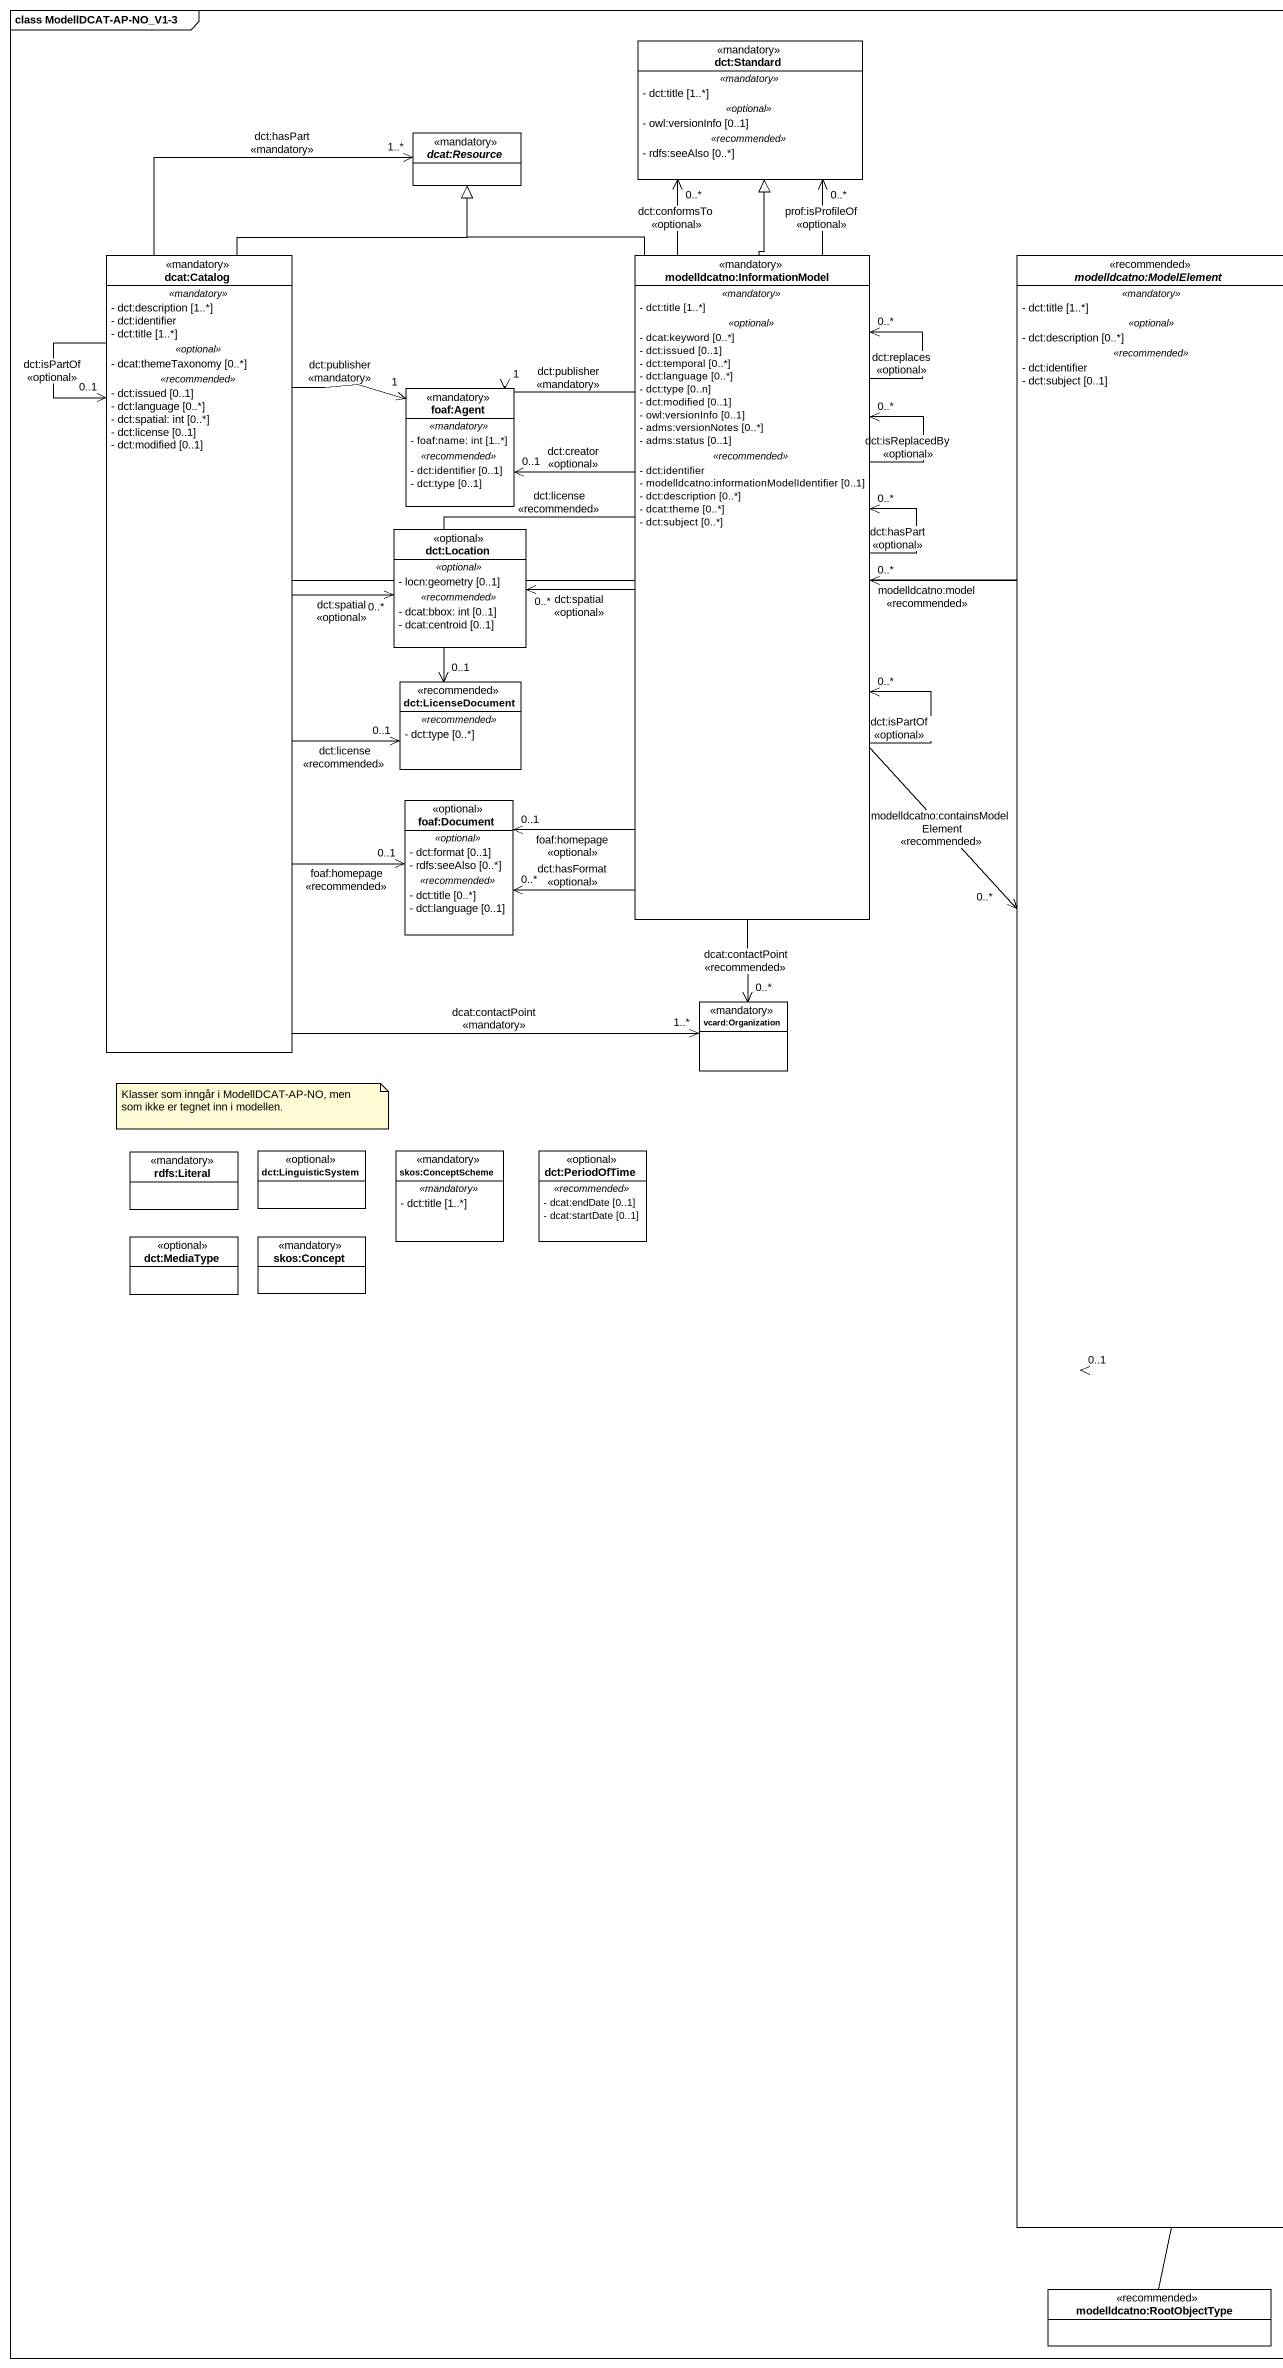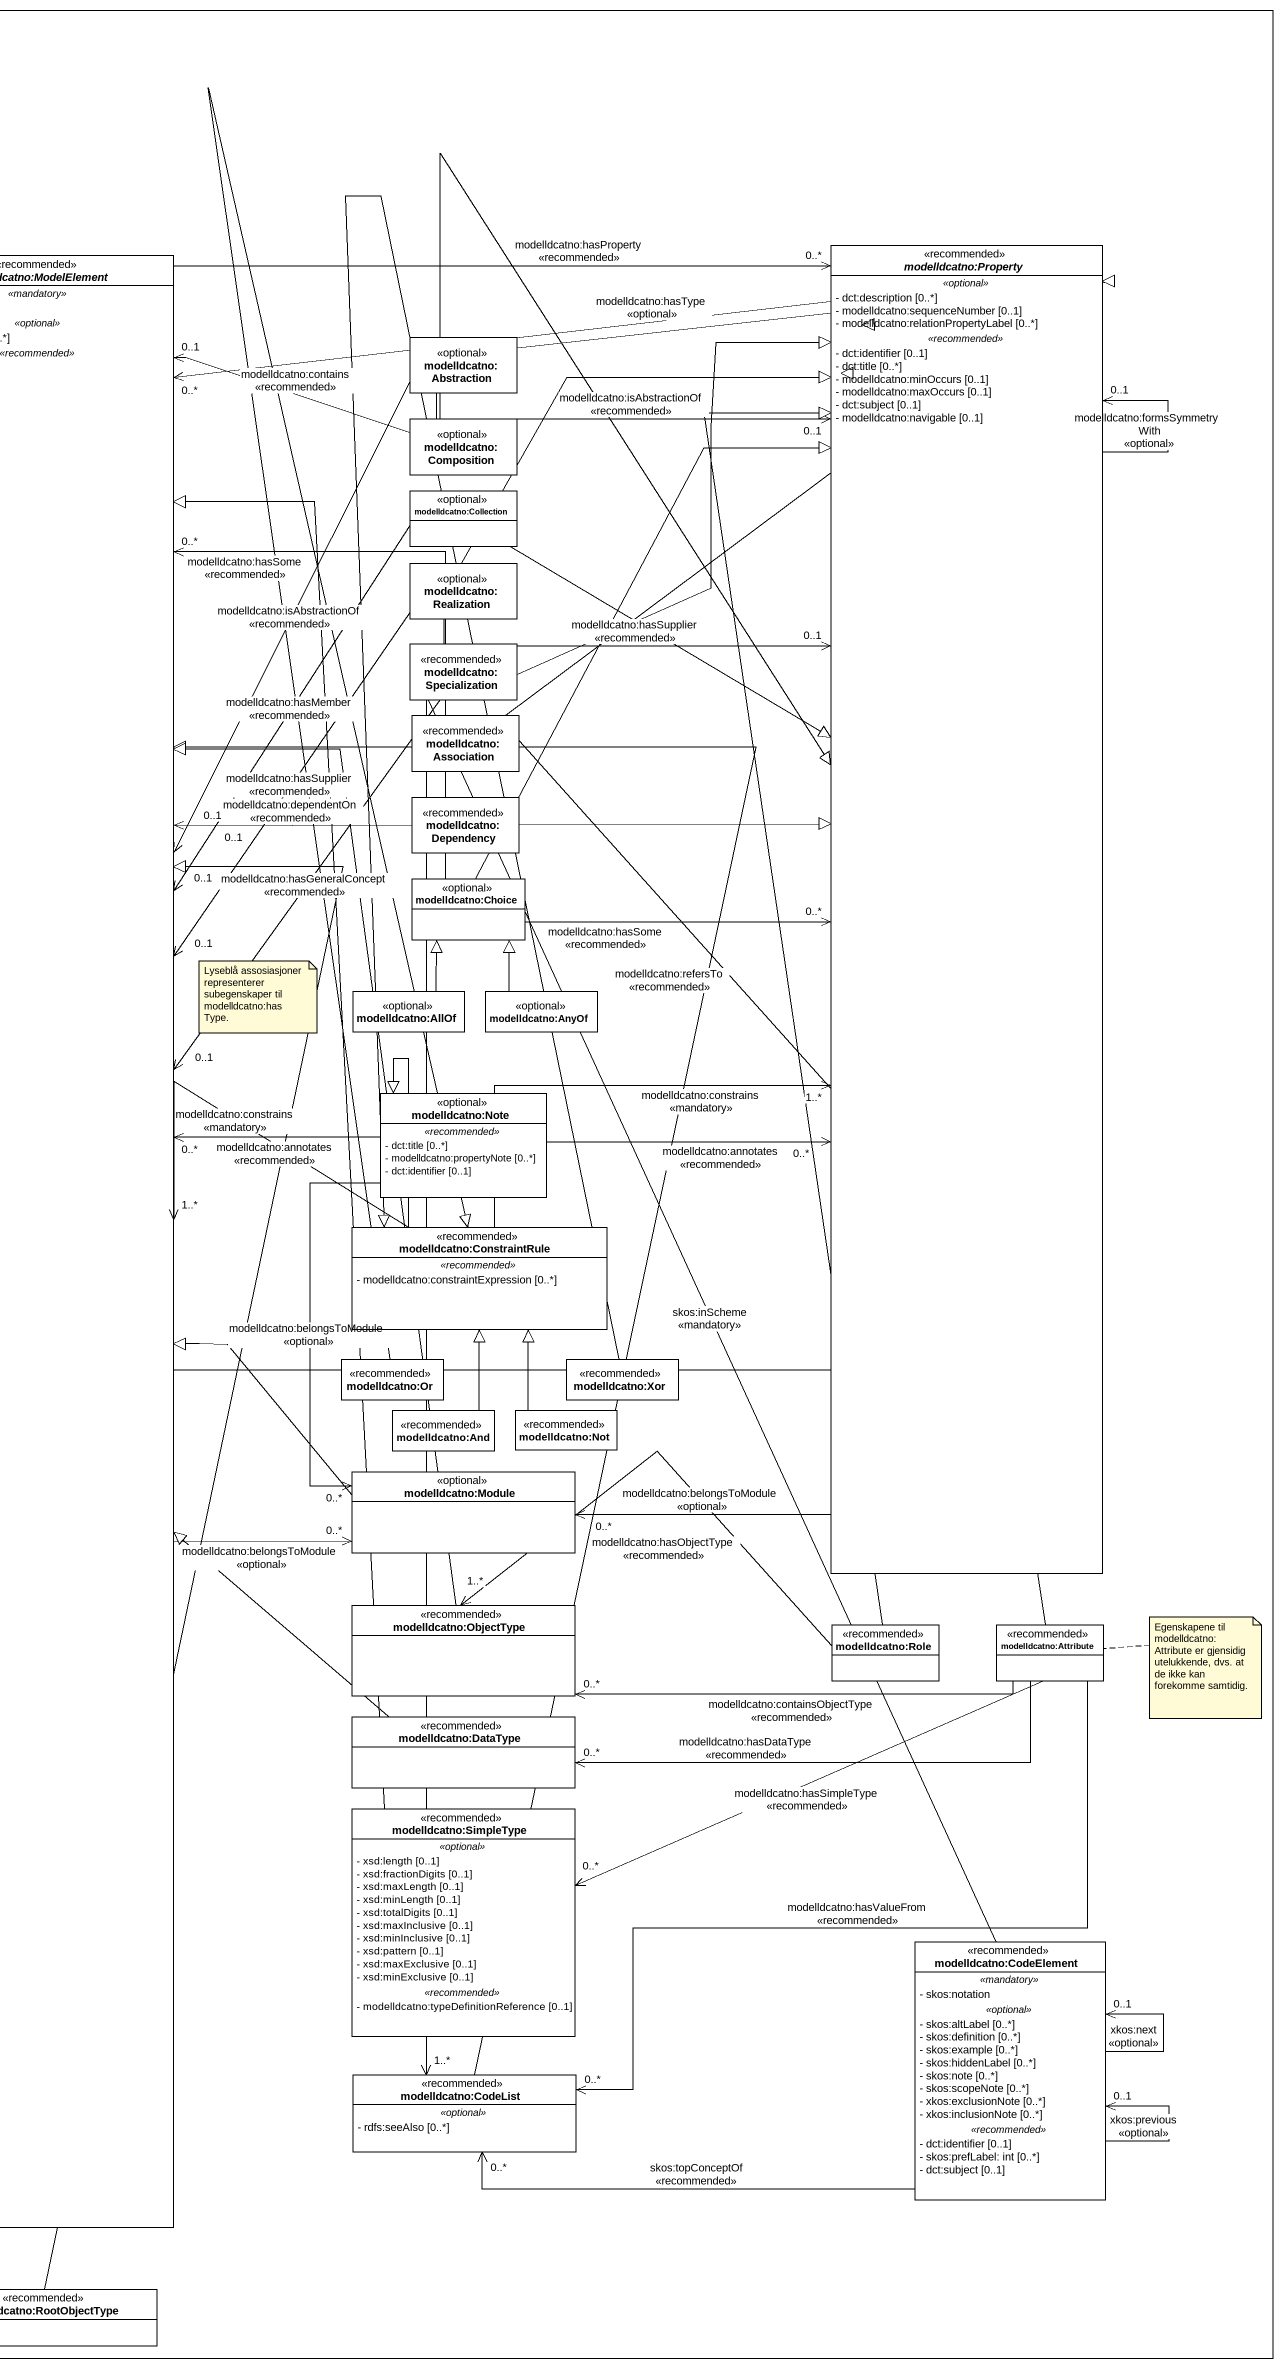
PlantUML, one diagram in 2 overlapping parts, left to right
@startuml
mainframe class ModellDCAT-AP-NO_V1-3
hide circle
hide empty members
skinparam classAttributeIconSize 0
class "dct:Standard" as dct_Standard <<mandatory>> #FFFFFF {
  .. <<mandatory>> ..
  - dct:title [1..*]
  .. <<optional>> ..
  - owl:versionInfo [0..1]
  .. <<recommended>> ..
  - rdfs:seeAlso [0..*]
}
abstract class "dcat:Resource" as dcat_Resource <<mandatory>> #FFFFFF
class "dcat:Catalog" as dcat_Catalog <<mandatory>> #FFFFFF {
  .. <<mandatory>> ..
  - dct:description [1..*]
  - dct:identifier
  - dct:title [1..*]
  .. <<optional>> ..
  - dcat:themeTaxonomy [0..*]
  .. <<recommended>> ..
  - dct:issued [0..1]
  - dct:language [0..*]
  - dct:spatial: int [0..*]
  - dct:license [0..1]
  - dct:modified [0..1]
}
class "modelldcatno:InformationModel" as modelldcatno <<mandatory>> #FFFFFF {
  .. <<mandatory>> ..
  - dct:title [1..*]
  .. <<optional>> ..
  - dcat:keyword [0..*]
  - dct:issued [0..1]
  - dct:temporal [0..*]
  - dct:language [0..*]
  - dct:type [0..n]
  - dct:modified [0..1]
  - owl:versionInfo [0..1]
  - adms:versionNotes [0..*]
  - adms:status [0..1]
  .. <<recommended>> ..
  - dct:identifier
  - modelldcatno:informationModelIdentifier [0..1]
  - dct:description [0..*]
  - dcat:theme [0..*]
  - dct:subject [0..*]
}
abstract class "modelldcatno:ModelElement" as modelldcatno_ModelElement <<recommended>> #FFFFFF {
  .. <<mandatory>> ..
  - dct:title [1..*]
  .. <<optional>> ..
  - dct:description [0..*]
  .. <<recommended>> ..
  - dct:identifier
  - dct:subject [0..1]
}
abstract class "modelldcatno:Property" as modelldcatno_Property <<recommended>> #FFFFFF {
  .. <<optional>> ..
  - dct:description [0..*]
  - modelldcatno:sequenceNumber [0..1]
  - modelldcatno:relationPropertyLabel [0..*]
  .. <<recommended>> ..
  - dct:identifier [0..1]
  - dct:title [0..*]
  - modelldcatno:minOccurs [0..1]
  - modelldcatno:maxOccurs [0..1]
  - dct:subject [0..1]
  - modelldcatno:navigable [0..1]
}
class "modelldcatno:Abstraction" as modelldcatno_Abstraction <<optional>> #FFFFFF
class "foaf:Agent" as foaf_Agent <<mandatory>> #FFFFFF {
  .. <<mandatory>> ..
  - foaf:name: int [1..*]
  .. <<recommended>> ..
  - dct:identifier [0..1]
  - dct:type [0..1]
}
class "modelldcatno:Composition" as modelldcatno_Composition <<optional>> #FFFFFF
class "modelldcatno:Collection" as modelldcatno_Collection <<optional>> #FFFFFF
class "dct:Location" as dct_Location <<optional>> #FFFFFF {
  .. <<optional>> ..
  - locn:geometry [0..1]
  .. <<recommended>> ..
  - dcat:bbox: int [0..1]
  - dcat:centroid [0..1]
}
class "modelldcatno:Realization" as modelldcatno_Realization <<optional>> #FFFFFF
class "modelldcatno:Specialization" as modelldcatno_Specialization <<recommended>> #FFFFFF
class "dct:LicenseDocument" as dct_LicenseDocument <<recommended>> #FFFFFF {
  .. <<recommended>> ..
  - dct:type [0..*]
}
class "modelldcatno:Association" as modelldcatno_Association <<recommended>> #FFFFFF
class "foaf:Document" as foaf_Document <<optional>> #FFFFFF {
  .. <<optional>> ..
  - dct:format [0..1]
  - rdfs:seeAlso [0..*]
  .. <<recommended>> ..
  - dct:title [0..*]
  - dct:language [0..1]
}
class "modelldcatno:Dependency" as modelldcatno_Dependency <<recommended>> #FFFFFF
class "modelldcatno:Choice" as modelldcatno_Choice <<optional>> #FFFFFF
class "vcard:Organization" as vcard_Organization <<mandatory>> #FFFFFF
class "modelldcatno:AllOf" as modelldcatno_AllOf <<optional>> #FFFFFF
class "modelldcatno:AnyOf" as modelldcatno_AnyOf <<optional>> #FFFFFF
class "modelldcatno:Note" as modelldcatno_Note <<optional>> #FFFFFF {
  .. <<recommended>> ..
  - dct:title [0..*]
  - modelldcatno:propertyNote [0..*]
  - dct:identifier [0..1]
}
class "rdfs:Literal" as rdfs_Literal <<mandatory>> #FFFFFF
class "dct:LinguisticSystem" as dct_LinguisticSystem <<optional>> #FFFFFF
class "skos:ConceptScheme" as skos_ConceptScheme <<mandatory>> #FFFFFF {
  .. <<mandatory>> ..
  - dct:title [1..*]
}
class "dct:PeriodOfTime" as dct_PeriodOfTime <<optional>> #FFFFFF {
  .. <<recommended>> ..
  - dcat:endDate [0..1]
  - dcat:startDate [0..1]
}
class "dct:MediaType" as dct_MediaType <<optional>> #FFFFFF
class "skos:Concept" as skos_Concept <<mandatory>> #FFFFFF
class "modelldcatno:ConstraintRule" as modelldcatno_ConstraintRule <<recommended>> #FFFFFF {
  .. <<recommended>> ..
  - modelldcatno:constraintExpression [0..*]
}
class "modelldcatno:Or" as modelldcatno_Or <<recommended>> #FFFFFF
class "modelldcatno:Xor" as modelldcatno_Xor <<recommended>> #FFFFFF
class "modelldcatno:And" as modelldcatno_And <<recommended>> #FFFFFF
class "modelldcatno:Not" as modelldcatno_Not <<recommended>> #FFFFFF
class "modelldcatno:Module" as modelldcatno_Module <<optional>> #FFFFFF
class "modelldcatno:ObjectType" as modelldcatno_ObjectType <<recommended>> #FFFFFF
class "modelldcatno:Role" as modelldcatno_Role <<recommended>> #FFFFFF
class "modelldcatno:Attribute" as modelldcatno_Attribute <<recommended>> #FFFFFF
class "modelldcatno:DataType" as modelldcatno_DataType <<recommended>> #FFFFFF
class "modelldcatno:SimpleType" as modelldcatno_SimpleType <<recommended>> #FFFFFF {
  .. <<optional>> ..
  - xsd:length [0..1]
  - xsd:fractionDigits [0..1]
  - xsd:maxLength [0..1]
  - xsd:minLength [0..1]
  - xsd:totalDigits [0..1]
  - xsd:maxInclusive [0..1]
  - xsd:minInclusive [0..1]
  - xsd:pattern [0..1]
  - xsd:maxExclusive [0..1]
  - xsd:minExclusive [0..1]
  .. <<recommended>> ..
  - modelldcatno:typeDefinitionReference [0..1]
}
class "modelldcatno:CodeElement" as modelldcatno_CodeElement <<recommended>> #FFFFFF {
  .. <<mandatory>> ..
  - skos:notation
  .. <<optional>> ..
  - skos:altLabel [0..*]
  - skos:definition [0..*]
  - skos:example [0..*]
  - skos:hiddenLabel [0..*]
  - skos:note [0..*]
  - skos:scopeNote [0..*]
  - xkos:exclusionNote [0..*]
  - xkos:inclusionNote [0..*]
  .. <<recommended>> ..
  - dct:identifier [0..1]
  - skos:prefLabel: int [0..*]
  - dct:subject [0..1]
}
class "modelldcatno:CodeList" as modelldcatno_CodeList <<recommended>> #FFFFFF {
  .. <<optional>> ..
  - rdfs:seeAlso [0..*]
}
class "modelldcatno:RootObjectType" as modelldcatno_RootObjectType <<recommended>> #FFFFFF
dcat_Catalog -up-> "1..*" dcat_Resource : dct:hasPart\n<<mandatory>>
dcat_Catalog -up-|> dcat_Resource
dcat_Catalog --> "0..1" dcat_Catalog : dct:isPartOf\n<<optional>>
dcat_Catalog -right-> "0..*" modelldcatno : modelldcatno:model\n<<recommended>>
dcat_Catalog -up-> "1" foaf_Agent : dct:publisher\n<<mandatory>>
dcat_Catalog -right-> "0..*" dct_Location : dct:spatial\n<<optional>>
dcat_Catalog -right-> "0..1" dct_LicenseDocument : dct:license\n<<recommended>>
dcat_Catalog --> "0..1" foaf_Document : foaf:homepage\n<<recommended>>
dcat_Catalog --> "1..*" vcard_Organization : dcat:contactPoint\n<<mandatory>>
modelldcatno -up-|> dct_Standard
modelldcatno -up-> "0..*" dct_Standard : dct:conformsTo\n<<optional>>
modelldcatno -up-> "0..*" dct_Standard : prof:isProfileOf\n<<optional>>
modelldcatno -up-|> dcat_Resource
modelldcatno --> "0..*" modelldcatno : dct:isPartOf\n<<optional>>
modelldcatno --> "0..*" modelldcatno : dct:isReplacedBy\n<<optional>>
modelldcatno --> "0..*" modelldcatno : dct:replaces\n<<optional>>
modelldcatno --> "0..*" modelldcatno : dct:hasPart\n<<optional>>
modelldcatno --> "0..*" modelldcatno_ModelElement : modelldcatno:containsModelElement\n<<recommended>>
modelldcatno -left-> "1" foaf_Agent : dct:publisher\n<<mandatory>>
modelldcatno -left-> "0..1" foaf_Agent : dct:creator\n<<optional>>
modelldcatno -left-> "0..*" dct_Location : dct:spatial\n<<optional>>
modelldcatno -left-> "0..1" dct_LicenseDocument : dct:license\n<<recommended>>
modelldcatno --> "0..1" foaf_Document : foaf:homepage\n<<optional>>
modelldcatno --> "0..*" foaf_Document : dct:hasFormat\n<<optional>>
modelldcatno --> "0..*" vcard_Organization : dcat:contactPoint\n<<recommended>>
modelldcatno_ModelElement -right-> "0..*" modelldcatno_Property : modelldcatno:hasProperty\n<<recommended>>
modelldcatno_ModelElement --> "0..*" modelldcatno_Module : modelldcatno:belongsToModule\n<<optional>>
modelldcatno_Property -left-> "0..*" modelldcatno_ModelElement : modelldcatno:hasType\n<<optional>>
modelldcatno_Property --> "0..1" modelldcatno_Property : modelldcatno:formsSymmetryWith\n<<optional>>
modelldcatno_Property --> "0..*" modelldcatno_Module : modelldcatno:belongsToModule\n<<optional>>
modelldcatno_Abstraction --> "0..1" modelldcatno_ModelElement : modelldcatno:isAbstractionOf\n<<recommended>>
modelldcatno_Abstraction --> "0..1" modelldcatno_Property : modelldcatno:isAbstractionOf\n<<recommended>>
modelldcatno_Abstraction --|> modelldcatno_Property
modelldcatno_Composition --> "0..1" modelldcatno_ModelElement : modelldcatno:contains\n<<recommended>>
modelldcatno_Composition --|> modelldcatno_Property
modelldcatno_Collection --> "0..1" modelldcatno_ModelElement : modelldcatno:hasMember\n<<recommended>>
modelldcatno_Collection --|> modelldcatno_Property
modelldcatno_Realization --> "0..1" modelldcatno_ModelElement : modelldcatno:hasSupplier\n<<recommended>>
modelldcatno_Realization --> "0..1" modelldcatno_Property : modelldcatno:hasSupplier\n<<recommended>>
modelldcatno_Realization --|> modelldcatno_Property
modelldcatno_Specialization --> "0..1" modelldcatno_ModelElement : modelldcatno:hasGeneralConcept\n<<recommended>>
modelldcatno_Specialization -right-|> modelldcatno_Property
modelldcatno_Association --> "0..1" modelldcatno_ModelElement : modelldcatno:refersTo\n<<recommended>>
modelldcatno_Association -right-|> modelldcatno_Property
modelldcatno_Dependency --> "0..1" modelldcatno_ModelElement : modelldcatno:dependentOn\n<<recommended>>
modelldcatno_Dependency -right-|> modelldcatno_Property
modelldcatno_Choice --> "0..*" modelldcatno_ModelElement : modelldcatno:hasSome\n<<recommended>>
modelldcatno_Choice -right-> "0..*" modelldcatno_Property : modelldcatno:hasSome\n<<recommended>>
modelldcatno_Choice -right-|> modelldcatno_Property
modelldcatno_AllOf -up-|> modelldcatno_Choice
modelldcatno_AnyOf -up-|> modelldcatno_Choice
modelldcatno_Note -left-> "0..*" modelldcatno_ModelElement : modelldcatno:annotates\n<<recommended>>
modelldcatno_Note -right-> "0..*" modelldcatno_Property : modelldcatno:annotates\n<<recommended>>
modelldcatno_Note --> "0..*" modelldcatno_Module : modelldcatno:belongsToModule\n<<optional>>
modelldcatno_ConstraintRule -left-> "1..*" modelldcatno_ModelElement : modelldcatno:constrains\n<<mandatory>>
modelldcatno_ConstraintRule -up-> "1..*" modelldcatno_Property : modelldcatno:constrains\n<<mandatory>>
modelldcatno_ConstraintRule -up-|> modelldcatno_Note
modelldcatno_Or -up-|> modelldcatno_ConstraintRule
modelldcatno_Xor -up-|> modelldcatno_ConstraintRule
modelldcatno_And -up-|> modelldcatno_ConstraintRule
modelldcatno_Not -up-|> modelldcatno_ConstraintRule
modelldcatno_Module -up-|> modelldcatno_ModelElement
modelldcatno_ObjectType -up-|> modelldcatno_ModelElement
modelldcatno_Role -up-|> modelldcatno_Property
modelldcatno_Role -left-> "1..*" modelldcatno_ObjectType : modelldcatno:hasObjectType\n<<recommended>>
modelldcatno_Attribute -up-|> modelldcatno_Property
modelldcatno_Attribute -left-> "0..*" modelldcatno_ObjectType : modelldcatno:containsObjectType\n<<recommended>>
modelldcatno_Attribute -left-> "0..*" modelldcatno_DataType : modelldcatno:hasDataType\n<<recommended>>
modelldcatno_Attribute -left-> "0..*" modelldcatno_SimpleType : modelldcatno:hasSimpleType\n<<recommended>>
modelldcatno_Attribute --> "0..*" modelldcatno_CodeList : modelldcatno:hasValueFrom\n<<recommended>>
modelldcatno_DataType -up-|> modelldcatno_ModelElement
modelldcatno_SimpleType -up-|> modelldcatno_ModelElement
modelldcatno_CodeElement --> "0..1" modelldcatno_CodeElement : xkos:previous\n<<optional>>
modelldcatno_CodeElement --> "0..1" modelldcatno_CodeElement : xkos:next\n<<optional>>
modelldcatno_CodeElement -left-> "0..*" modelldcatno_CodeList : skos:topConceptOf\n<<recommended>>
modelldcatno_CodeElement -left-> "1..*" modelldcatno_CodeList : skos:inScheme\n<<mandatory>>
modelldcatno_CodeList -up-|> modelldcatno_ModelElement
modelldcatno_RootObjectType -up-|> modelldcatno_ModelElement
note as N1
  Lyseblå assosiasjoner representerer subegenskaper til modelldcatno:hasType.
end note
note as N2
  Klasser som inngår i ModellDCAT-AP-NO, men som ikke er tegnet inn i modellen.
end note
note right of modelldcatno_Attribute : Egenskapene til modelldcatno:Attribute er gjensidig utelukkende, dvs. at de ikke kan forekomme samtidig.
@enduml
